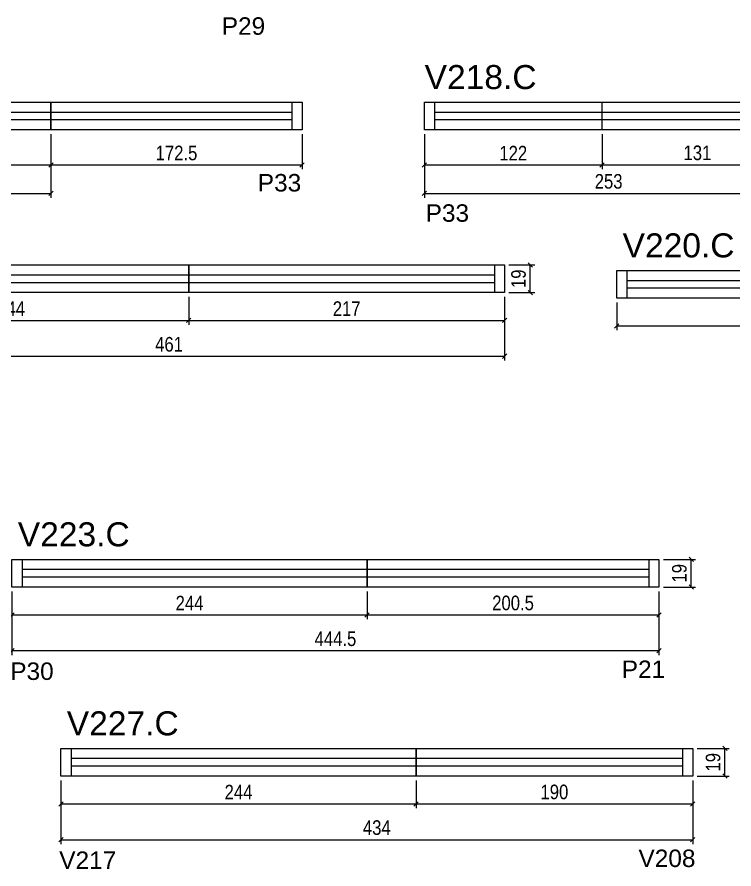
# Model space of a CAD drawing. Extents: x 1668 to 3027, y 15159 to 17752.
# Drawn here: x 2145 to 2637, y 15850 to 16435 of the extents above; entities that cross this region are included whole.
import ezdxf

# ---------------------------------------------------------------- set-up
doc = ezdxf.new("R2010")
doc.units = 0
for name, color, linetype in [('5', 5, 'Continuous'), ('COTA', 241, 'Continuous'), ('NOMENCLATURA', 7, 'Continuous'), ('Painéis', 200, 'Continuous'), ('SARR_2.2x7', 40, 'Continuous')]:
    doc.layers.add(name, color=color, linetype=linetype)
doc.styles.add('COTA TECNICA', font='techl___.ttf', dxfattribs={"height": 10})
doc.styles.add('COTA TECNICA-50', font='techl___.ttf', dxfattribs={"height": 10})
doc.styles.get("Standard").update_dxf_attribs({"font": 'arial.ttf'})
doc.dimstyles.new('COTA PAINEL-50', dxfattribs={"dimtxt": 10, "dimasz": 3, "dimexe": 3, "dimexo": 3, "dimgap": 3, "dimtad": 1, "dimdec": 1, "dimzin": 12, "dimdsep": 46, "dimtxsty": 'COTA TECNICA-50', "dimblk1": 'OBLIQUE', "dimblk2": 'OBLIQUE', "dimsah": 1, "dimcen": 0.9, "dimclrd": 4, "dimclre": 4, "dimclrt": 240, "dimadec": 1, "dimazin": 3, "dimtfac": 1, "dimtdec": 1, "dimtmove": 0, "dimatfit": 3, "dimfxl": 1, "dimtolj": 1, "dimtzin": 12, "dimarcsym": 0})
doc.dimstyles.new('PAINEL', dxfattribs={"dimtxt": 10, "dimasz": 3, "dimexe": 3, "dimexo": 3, "dimgap": 3, "dimtad": 1, "dimdec": 1, "dimzin": 12, "dimdsep": 46, "dimtxsty": 'COTA TECNICA', "dimblk1": 'OBLIQUE', "dimblk2": 'OBLIQUE', "dimsah": 1, "dimcen": 0.9, "dimclrd": 4, "dimclre": 4, "dimclrt": 240, "dimadec": 1, "dimazin": 3, "dimtfac": 1, "dimtdec": 1, "dimtmove": 0, "dimatfit": 3, "dimfxl": 1, "dimtolj": 1, "dimtzin": 12, "dimarcsym": 0})

# ---------------------------------------------------------------- blocks, each defined once
blk = doc.blocks.new('_Oblique')
at = {"color": 0, "linetype": 'ByBlock', "lineweight": -2}
blk.add_line((-0.5, -0.5), (0.5, 0.5), dxfattribs=at)
blk = doc.blocks.new('*D154')
at = {"layer": 'COTA', "color": 4, "linetype": 'ByBlock', "lineweight": -2, "transparency": 16777216}
for p, q in [((2168.16, 16354.37), (2168.16, 16330.32)), ((2340.66, 16354.37), (2340.66, 16330.32)), ((2168.16, 16333.32), (2340.66, 16333.32))]:
    blk.add_line(p, q, dxfattribs=at)
at = {"layer": 'Defpoints', "color": 0, "linetype": 'ByBlock', "transparency": 16777216}
for p in [(2168.16, 16357.37), (2340.66, 16357.37), (2340.66, 16333.32)]:
    blk.add_point(p, dxfattribs=at)
at = {"layer": 'COTA', "color": 4, "linetype": 'ByBlock', "lineweight": -2, "transparency": 16777216, "xscale": 3, "yscale": 3, "zscale": 3, "rotation": 180}
blk.add_blockref('_Oblique', (2168.16, 16333.32), dxfattribs=at)
at = {"layer": 'COTA', "color": 4, "linetype": 'ByBlock', "lineweight": -2, "transparency": 16777216, "xscale": 3, "yscale": 3, "zscale": 3}
blk.add_blockref('_Oblique', (2340.66, 16333.32), dxfattribs=at)
at = {"layer": 'COTA', "color": 240, "linetype": 'ByBlock', "transparency": 16777216, "insert": (2254.41, 16341.43), "char_height": 10, "attachment_point": 5, "style": 'COTA TECNICA-50'}
blk.add_mtext('\\A1;172.5', dxfattribs=at)
blk = doc.blocks.new('*D155')
at = {"layer": 'COTA', "color": 4, "lineweight": -2, "transparency": 16777216}
for p, q in [((1924.16, 16354.37), (1924.16, 16310.74)), ((2168.16, 16354.37), (2168.16, 16310.74)), ((1924.16, 16313.74), (2168.16, 16313.74))]:
    blk.add_line(p, q, dxfattribs=at)
at = {"layer": 'Defpoints', "color": 0, "transparency": 16777216}
for p in [(1924.16, 16357.37), (2168.16, 16357.37), (2168.16, 16313.74)]:
    blk.add_point(p, dxfattribs=at)
at = {"layer": 'COTA', "color": 4, "lineweight": -2, "transparency": 16777216, "xscale": 3, "yscale": 3, "zscale": 3, "rotation": 180}
blk.add_blockref('_Oblique', (1924.16, 16313.74), dxfattribs=at)
at = {"layer": 'COTA', "color": 4, "lineweight": -2, "transparency": 16777216, "xscale": 3, "yscale": 3, "zscale": 3}
blk.add_blockref('_Oblique', (2168.16, 16313.74), dxfattribs=at)
at = {"layer": 'COTA', "color": 240, "transparency": 16777216, "insert": (2046.16, 16321.8), "char_height": 10, "attachment_point": 5, "style": 'COTA TECNICA'}
blk.add_mtext('\\A1;2X', dxfattribs=at)
blk = doc.blocks.new('*D156')
at = {"layer": 'COTA', "color": 4, "linetype": 'ByBlock', "lineweight": -2, "transparency": 16777216}
for p, q in [((1924.16, 16354.37), (1924.16, 16330.32)), ((2168.16, 16354.37), (2168.16, 16330.32)), ((1924.16, 16333.32), (2168.16, 16333.32))]:
    blk.add_line(p, q, dxfattribs=at)
at = {"layer": 'Defpoints', "color": 0, "linetype": 'ByBlock', "transparency": 16777216}
for p in [(1924.16, 16357.37), (2168.16, 16357.37), (2168.16, 16333.32)]:
    blk.add_point(p, dxfattribs=at)
at = {"layer": 'COTA', "color": 4, "linetype": 'ByBlock', "lineweight": -2, "transparency": 16777216, "xscale": 3, "yscale": 3, "zscale": 3, "rotation": 180}
blk.add_blockref('_Oblique', (1924.16, 16333.32), dxfattribs=at)
at = {"layer": 'COTA', "color": 4, "linetype": 'ByBlock', "lineweight": -2, "transparency": 16777216, "xscale": 3, "yscale": 3, "zscale": 3}
blk.add_blockref('_Oblique', (2168.16, 16333.32), dxfattribs=at)
at = {"layer": 'COTA', "color": 240, "linetype": 'ByBlock', "transparency": 16777216, "insert": (2046.16, 16341.39), "char_height": 10, "attachment_point": 5, "style": 'COTA TECNICA-50'}
blk.add_mtext('\\A1;244', dxfattribs=at)
blk = doc.blocks.new('*D159')
at = {"layer": 'COTA', "color": 4, "lineweight": -2, "transparency": 16777216}
for p, q in [((2424.74, 16354.37), (2424.74, 16310.74)), ((2677.74, 16354.37), (2677.74, 16310.74)), ((2424.74, 16313.74), (2677.74, 16313.74))]:
    blk.add_line(p, q, dxfattribs=at)
at = {"layer": 'Defpoints', "color": 0, "transparency": 16777216}
for p in [(2424.74, 16357.37), (2677.74, 16357.37), (2677.74, 16313.74)]:
    blk.add_point(p, dxfattribs=at)
at = {"layer": 'COTA', "color": 4, "lineweight": -2, "transparency": 16777216, "xscale": 3, "yscale": 3, "zscale": 3, "rotation": 180}
blk.add_blockref('_Oblique', (2424.74, 16313.74), dxfattribs=at)
at = {"layer": 'COTA', "color": 4, "lineweight": -2, "transparency": 16777216, "xscale": 3, "yscale": 3, "zscale": 3}
blk.add_blockref('_Oblique', (2677.74, 16313.74), dxfattribs=at)
at = {"layer": 'COTA', "color": 240, "transparency": 16777216, "insert": (2551.24, 16321.96), "char_height": 10, "attachment_point": 5, "style": 'COTA TECNICA'}
blk.add_mtext('\\A1;253', dxfattribs=at)
blk = doc.blocks.new('*D157')
at = {"layer": 'COTA', "color": 4, "lineweight": -2, "transparency": 16777216}
for p, q in [((2424.74, 16354.37), (2424.74, 16330.32)), ((2546.74, 16354.37), (2546.74, 16330.32)), ((2424.74, 16333.32), (2546.74, 16333.32))]:
    blk.add_line(p, q, dxfattribs=at)
at = {"layer": 'Defpoints', "color": 0, "transparency": 16777216}
for p in [(2424.74, 16357.37), (2546.74, 16357.37), (2546.74, 16333.32)]:
    blk.add_point(p, dxfattribs=at)
at = {"layer": 'COTA', "color": 4, "lineweight": -2, "transparency": 16777216, "xscale": 3, "yscale": 3, "zscale": 3, "rotation": 180}
blk.add_blockref('_Oblique', (2424.74, 16333.32), dxfattribs=at)
at = {"layer": 'COTA', "color": 4, "lineweight": -2, "transparency": 16777216, "xscale": 3, "yscale": 3, "zscale": 3}
blk.add_blockref('_Oblique', (2546.74, 16333.32), dxfattribs=at)
at = {"layer": 'COTA', "color": 240, "transparency": 16777216, "insert": (2485.74, 16341.38), "char_height": 10, "attachment_point": 5, "style": 'COTA TECNICA'}
blk.add_mtext('\\A1;122', dxfattribs=at)
blk = doc.blocks.new('*D158')
at = {"layer": 'COTA', "color": 4, "lineweight": -2, "transparency": 16777216}
for p, q in [((2546.74, 16354.37), (2546.74, 16330.32)), ((2677.74, 16354.37), (2677.74, 16330.32)), ((2546.74, 16333.32), (2677.74, 16333.32))]:
    blk.add_line(p, q, dxfattribs=at)
at = {"layer": 'Defpoints', "color": 0, "transparency": 16777216}
for p in [(2546.74, 16357.37), (2677.74, 16357.37), (2677.74, 16333.32)]:
    blk.add_point(p, dxfattribs=at)
at = {"layer": 'COTA', "color": 4, "lineweight": -2, "transparency": 16777216, "xscale": 3, "yscale": 3, "zscale": 3, "rotation": 180}
blk.add_blockref('_Oblique', (2546.74, 16333.32), dxfattribs=at)
at = {"layer": 'COTA', "color": 4, "lineweight": -2, "transparency": 16777216, "xscale": 3, "yscale": 3, "zscale": 3}
blk.add_blockref('_Oblique', (2677.74, 16333.32), dxfattribs=at)
at = {"layer": 'COTA', "color": 240, "transparency": 16777216, "insert": (2612.24, 16341.54), "char_height": 10, "attachment_point": 5, "style": 'COTA TECNICA'}
blk.add_mtext('\\A1;131', dxfattribs=at)
blk = doc.blocks.new('*D164')
at = {"layer": 'COTA', "color": 4, "linetype": 'ByBlock', "lineweight": -2, "transparency": 16777216}
for p, q in [((2018.8, 16242.64), (2018.8, 16223.59)), ((2262.8, 16242.64), (2262.8, 16223.59)), ((2018.8, 16226.59), (2262.8, 16226.59))]:
    blk.add_line(p, q, dxfattribs=at)
at = {"layer": 'Defpoints', "color": 0, "linetype": 'ByBlock', "transparency": 16777216}
for p in [(2018.8, 16245.64), (2262.8, 16245.64), (2262.8, 16226.59)]:
    blk.add_point(p, dxfattribs=at)
at = {"layer": 'COTA', "color": 4, "linetype": 'ByBlock', "lineweight": -2, "transparency": 16777216, "xscale": 3, "yscale": 3, "zscale": 3, "rotation": 180}
blk.add_blockref('_Oblique', (2018.8, 16226.59), dxfattribs=at)
at = {"layer": 'COTA', "color": 4, "linetype": 'ByBlock', "lineweight": -2, "transparency": 16777216, "xscale": 3, "yscale": 3, "zscale": 3}
blk.add_blockref('_Oblique', (2262.8, 16226.59), dxfattribs=at)
at = {"layer": 'COTA', "color": 240, "linetype": 'ByBlock', "transparency": 16777216, "insert": (2140.8, 16234.66), "char_height": 10, "attachment_point": 5, "style": 'COTA TECNICA-50'}
blk.add_mtext('\\A1;244', dxfattribs=at)
blk = doc.blocks.new('*D165')
at = {"layer": 'COTA', "color": 4, "linetype": 'ByBlock', "lineweight": -2, "transparency": 16777216}
for p, q in [((2262.8, 16242.64), (2262.8, 16223.59)), ((2479.8, 16242.64), (2479.8, 16223.59)), ((2262.8, 16226.59), (2479.8, 16226.59))]:
    blk.add_line(p, q, dxfattribs=at)
at = {"layer": 'Defpoints', "color": 0, "linetype": 'ByBlock', "transparency": 16777216}
for p in [(2262.8, 16245.64), (2479.8, 16245.64), (2479.8, 16226.59)]:
    blk.add_point(p, dxfattribs=at)
at = {"layer": 'COTA', "color": 4, "linetype": 'ByBlock', "lineweight": -2, "transparency": 16777216, "xscale": 3, "yscale": 3, "zscale": 3, "rotation": 180}
blk.add_blockref('_Oblique', (2262.8, 16226.59), dxfattribs=at)
at = {"layer": 'COTA', "color": 4, "linetype": 'ByBlock', "lineweight": -2, "transparency": 16777216, "xscale": 3, "yscale": 3, "zscale": 3}
blk.add_blockref('_Oblique', (2479.8, 16226.59), dxfattribs=at)
at = {"layer": 'COTA', "color": 240, "linetype": 'ByBlock', "transparency": 16777216, "insert": (2371.3, 16234.66), "char_height": 10, "attachment_point": 5, "style": 'COTA TECNICA-50'}
blk.add_mtext('\\A1;217', dxfattribs=at)
blk = doc.blocks.new('*D169')
at = {"layer": 'COTA', "color": 4, "lineweight": -2, "transparency": 16777216}
for p, q in [((2018.8, 16242.64), (2018.8, 16199.01)), ((2479.8, 16242.64), (2479.8, 16199.01)), ((2018.8, 16202.01), (2479.8, 16202.01))]:
    blk.add_line(p, q, dxfattribs=at)
at = {"layer": 'Defpoints', "color": 0, "transparency": 16777216}
for p in [(2018.8, 16245.64), (2479.8, 16245.64), (2479.8, 16202.01)]:
    blk.add_point(p, dxfattribs=at)
at = {"layer": 'COTA', "color": 4, "lineweight": -2, "transparency": 16777216, "xscale": 3, "yscale": 3, "zscale": 3, "rotation": 180}
blk.add_blockref('_Oblique', (2018.8, 16202.01), dxfattribs=at)
at = {"layer": 'COTA', "color": 4, "lineweight": -2, "transparency": 16777216, "xscale": 3, "yscale": 3, "zscale": 3}
blk.add_blockref('_Oblique', (2479.8, 16202.01), dxfattribs=at)
at = {"layer": 'COTA', "color": 240, "transparency": 16777216, "insert": (2249.3, 16210.11), "char_height": 10, "attachment_point": 5, "style": 'COTA TECNICA'}
blk.add_mtext('\\A1;461', dxfattribs=at)
blk = doc.blocks.new('*D170')
at = {"layer": 'Defpoints', "color": 0, "transparency": 16777216}
for p in [(2479.8, 16264.64), (2497.46, 16264.64), (2479.8, 16245.64)]:
    blk.add_point(p, dxfattribs=at)
at = {"layer": 'Painéis', "color": 4, "lineweight": -2, "transparency": 16777216}
for p, q in [((2482.8, 16264.64), (2500.46, 16264.64)), ((2497.46, 16245.64), (2497.46, 16264.64)), ((2482.8, 16245.64), (2500.46, 16245.64))]:
    blk.add_line(p, q, dxfattribs=at)
at = {"layer": 'Painéis', "color": 4, "lineweight": -2, "transparency": 16777216, "xscale": 3, "yscale": 3, "zscale": 3}
for p, rotation in [((2497.46, 16264.64), 90), ((2497.46, 16245.64), 270)]:
    blk.add_blockref('_Oblique', p, dxfattribs=dict(at, rotation=rotation))
at = {"layer": 'Painéis', "color": 240, "transparency": 16777216, "insert": (2489.38, 16255.14), "char_height": 10, "attachment_point": 5, "rotation": 90, "style": 'COTA TECNICA'}
blk.add_mtext('\\A1;19', dxfattribs=at)
blk = doc.blocks.new('*D171')
at = {"layer": 'COTA', "color": 4, "linetype": 'ByBlock', "lineweight": -2, "transparency": 16777216}
for p, q in [((2556.8, 16238.83), (2556.8, 16219.78)), ((2800.8, 16238.83), (2800.8, 16219.78)), ((2556.8, 16222.78), (2800.8, 16222.78))]:
    blk.add_line(p, q, dxfattribs=at)
at = {"layer": 'Defpoints', "color": 0, "linetype": 'ByBlock', "transparency": 16777216}
for p in [(2556.8, 16241.83), (2800.8, 16241.83), (2800.8, 16222.78)]:
    blk.add_point(p, dxfattribs=at)
at = {"layer": 'COTA', "color": 4, "linetype": 'ByBlock', "lineweight": -2, "transparency": 16777216, "xscale": 3, "yscale": 3, "zscale": 3, "rotation": 180}
blk.add_blockref('_Oblique', (2556.8, 16222.78), dxfattribs=at)
at = {"layer": 'COTA', "color": 4, "linetype": 'ByBlock', "lineweight": -2, "transparency": 16777216, "xscale": 3, "yscale": 3, "zscale": 3}
blk.add_blockref('_Oblique', (2800.8, 16222.78), dxfattribs=at)
at = {"layer": 'COTA', "color": 240, "linetype": 'ByBlock', "transparency": 16777216, "insert": (2678.8, 16230.86), "char_height": 10, "attachment_point": 5, "style": 'COTA TECNICA-50'}
blk.add_mtext('\\A1;244', dxfattribs=at)
blk = doc.blocks.new('*D181')
at = {"layer": 'COTA', "color": 4, "linetype": 'ByBlock', "lineweight": -2, "transparency": 16777216}
for p, q in [((2141.34, 16040.5), (2141.34, 16021.45)), ((2385.34, 16040.5), (2385.34, 16021.45)), ((2141.34, 16024.45), (2385.34, 16024.45))]:
    blk.add_line(p, q, dxfattribs=at)
at = {"layer": 'Defpoints', "color": 0, "linetype": 'ByBlock', "transparency": 16777216}
for p in [(2141.34, 16043.5), (2385.34, 16043.5), (2385.34, 16024.45)]:
    blk.add_point(p, dxfattribs=at)
at = {"layer": 'COTA', "color": 4, "linetype": 'ByBlock', "lineweight": -2, "transparency": 16777216, "xscale": 3, "yscale": 3, "zscale": 3, "rotation": 180}
blk.add_blockref('_Oblique', (2141.34, 16024.45), dxfattribs=at)
at = {"layer": 'COTA', "color": 4, "linetype": 'ByBlock', "lineweight": -2, "transparency": 16777216, "xscale": 3, "yscale": 3, "zscale": 3}
blk.add_blockref('_Oblique', (2385.34, 16024.45), dxfattribs=at)
at = {"layer": 'COTA', "color": 240, "linetype": 'ByBlock', "transparency": 16777216, "insert": (2263.34, 16032.52), "char_height": 10, "attachment_point": 5, "style": 'COTA TECNICA-50'}
blk.add_mtext('\\A1;244', dxfattribs=at)
blk = doc.blocks.new('*D182')
at = {"layer": 'COTA', "color": 4, "linetype": 'ByBlock', "lineweight": -2, "transparency": 16777216}
for p, q in [((2385.34, 16040.5), (2385.34, 16021.45)), ((2585.84, 16040.5), (2585.84, 16021.45)), ((2385.34, 16024.45), (2585.84, 16024.45))]:
    blk.add_line(p, q, dxfattribs=at)
at = {"layer": 'Defpoints', "color": 0, "linetype": 'ByBlock', "transparency": 16777216}
for p in [(2385.34, 16043.5), (2585.84, 16043.5), (2585.84, 16024.45)]:
    blk.add_point(p, dxfattribs=at)
at = {"layer": 'COTA', "color": 4, "linetype": 'ByBlock', "lineweight": -2, "transparency": 16777216, "xscale": 3, "yscale": 3, "zscale": 3, "rotation": 180}
blk.add_blockref('_Oblique', (2385.34, 16024.45), dxfattribs=at)
at = {"layer": 'COTA', "color": 4, "linetype": 'ByBlock', "lineweight": -2, "transparency": 16777216, "xscale": 3, "yscale": 3, "zscale": 3}
blk.add_blockref('_Oblique', (2585.84, 16024.45), dxfattribs=at)
at = {"layer": 'COTA', "color": 240, "linetype": 'ByBlock', "transparency": 16777216, "insert": (2485.59, 16032.56), "char_height": 10, "attachment_point": 5, "style": 'COTA TECNICA-50'}
blk.add_mtext('\\A1;200.5', dxfattribs=at)
blk = doc.blocks.new('*D183')
at = {"layer": 'COTA', "color": 4, "lineweight": -2, "transparency": 16777216}
for p, q in [((2141.34, 16040.5), (2141.34, 15996.87)), ((2585.84, 16040.5), (2585.84, 15996.87)), ((2141.34, 15999.87), (2585.84, 15999.87))]:
    blk.add_line(p, q, dxfattribs=at)
at = {"layer": 'Defpoints', "color": 0, "transparency": 16777216}
for p in [(2141.34, 16043.5), (2585.84, 16043.5), (2585.84, 15999.87)]:
    blk.add_point(p, dxfattribs=at)
at = {"layer": 'COTA', "color": 4, "lineweight": -2, "transparency": 16777216, "xscale": 3, "yscale": 3, "zscale": 3, "rotation": 180}
blk.add_blockref('_Oblique', (2141.34, 15999.87), dxfattribs=at)
at = {"layer": 'COTA', "color": 4, "lineweight": -2, "transparency": 16777216, "xscale": 3, "yscale": 3, "zscale": 3}
blk.add_blockref('_Oblique', (2585.84, 15999.87), dxfattribs=at)
at = {"layer": 'COTA', "color": 240, "transparency": 16777216, "insert": (2363.59, 16007.98), "char_height": 10, "attachment_point": 5, "style": 'COTA TECNICA'}
blk.add_mtext('\\A1;444.5', dxfattribs=at)
blk = doc.blocks.new('*D184')
at = {"layer": 'COTA', "color": 4, "lineweight": -2, "transparency": 16777216}
for p, q in [((2588.84, 16062.5), (2610.96, 16062.5)), ((2607.96, 16043.5), (2607.96, 16062.5)), ((2588.84, 16043.5), (2610.96, 16043.5))]:
    blk.add_line(p, q, dxfattribs=at)
at = {"layer": 'Defpoints', "color": 0, "transparency": 16777216}
for p in [(2585.84, 16062.5), (2607.96, 16062.5), (2585.84, 16043.5)]:
    blk.add_point(p, dxfattribs=at)
at = {"layer": 'COTA', "color": 4, "lineweight": -2, "transparency": 16777216, "xscale": 3, "yscale": 3, "zscale": 3}
for p, rotation in [((2607.96, 16062.5), 90), ((2607.96, 16043.5), 270)]:
    blk.add_blockref('_Oblique', p, dxfattribs=dict(at, rotation=rotation))
at = {"layer": 'COTA', "color": 240, "transparency": 16777216, "insert": (2599.87, 16053), "char_height": 10, "attachment_point": 5, "rotation": 90, "style": 'COTA TECNICA'}
blk.add_mtext('\\A1;19', dxfattribs=at)
blk = doc.blocks.new('*D200')
at = {"layer": 'COTA', "color": 4, "linetype": 'ByBlock', "lineweight": -2, "transparency": 16777216}
for p, q in [((2175, 15910.76), (2175, 15891.7)), ((2419, 15910.76), (2419, 15891.7)), ((2175, 15894.7), (2419, 15894.7))]:
    blk.add_line(p, q, dxfattribs=at)
at = {"layer": 'Defpoints', "color": 0, "linetype": 'ByBlock', "transparency": 16777216}
for p in [(2175, 15913.76), (2419, 15913.76), (2419, 15894.7)]:
    blk.add_point(p, dxfattribs=at)
at = {"layer": 'COTA', "color": 4, "linetype": 'ByBlock', "lineweight": -2, "transparency": 16777216, "xscale": 3, "yscale": 3, "zscale": 3, "rotation": 180}
blk.add_blockref('_Oblique', (2175, 15894.7), dxfattribs=at)
at = {"layer": 'COTA', "color": 4, "linetype": 'ByBlock', "lineweight": -2, "transparency": 16777216, "xscale": 3, "yscale": 3, "zscale": 3}
blk.add_blockref('_Oblique', (2419, 15894.7), dxfattribs=at)
at = {"layer": 'COTA', "color": 240, "linetype": 'ByBlock', "transparency": 16777216, "insert": (2297, 15902.78), "char_height": 10, "attachment_point": 5, "style": 'COTA TECNICA-50'}
blk.add_mtext('\\A1;244', dxfattribs=at)
blk = doc.blocks.new('*D201')
at = {"layer": 'COTA', "color": 4, "linetype": 'ByBlock', "lineweight": -2, "transparency": 16777216}
for p, q in [((2419, 15910.76), (2419, 15891.7)), ((2609, 15910.76), (2609, 15891.7)), ((2419, 15894.7), (2609, 15894.7))]:
    blk.add_line(p, q, dxfattribs=at)
at = {"layer": 'Defpoints', "color": 0, "linetype": 'ByBlock', "transparency": 16777216}
for p in [(2419, 15913.76), (2609, 15913.76), (2609, 15894.7)]:
    blk.add_point(p, dxfattribs=at)
at = {"layer": 'COTA', "color": 4, "linetype": 'ByBlock', "lineweight": -2, "transparency": 16777216, "xscale": 3, "yscale": 3, "zscale": 3, "rotation": 180}
blk.add_blockref('_Oblique', (2419, 15894.7), dxfattribs=at)
at = {"layer": 'COTA', "color": 4, "linetype": 'ByBlock', "lineweight": -2, "transparency": 16777216, "xscale": 3, "yscale": 3, "zscale": 3}
blk.add_blockref('_Oblique', (2609, 15894.7), dxfattribs=at)
at = {"layer": 'COTA', "color": 240, "linetype": 'ByBlock', "transparency": 16777216, "insert": (2514, 15902.83), "char_height": 10, "attachment_point": 5, "style": 'COTA TECNICA-50'}
blk.add_mtext('\\A1;190', dxfattribs=at)
blk = doc.blocks.new('*D202')
at = {"layer": 'COTA', "color": 4, "lineweight": -2, "transparency": 16777216}
for p, q in [((2175, 15910.76), (2175, 15867.12)), ((2609, 15910.76), (2609, 15867.12)), ((2175, 15870.12), (2609, 15870.12))]:
    blk.add_line(p, q, dxfattribs=at)
at = {"layer": 'Defpoints', "color": 0, "transparency": 16777216}
for p in [(2175, 15913.76), (2609, 15913.76), (2609, 15870.12)]:
    blk.add_point(p, dxfattribs=at)
at = {"layer": 'COTA', "color": 4, "lineweight": -2, "transparency": 16777216, "xscale": 3, "yscale": 3, "zscale": 3, "rotation": 180}
blk.add_blockref('_Oblique', (2175, 15870.12), dxfattribs=at)
at = {"layer": 'COTA', "color": 4, "lineweight": -2, "transparency": 16777216, "xscale": 3, "yscale": 3, "zscale": 3}
blk.add_blockref('_Oblique', (2609, 15870.12), dxfattribs=at)
at = {"layer": 'COTA', "color": 240, "transparency": 16777216, "insert": (2392, 15878.34), "char_height": 10, "attachment_point": 5, "style": 'COTA TECNICA'}
blk.add_mtext('\\A1;434 ', dxfattribs=at)
blk = doc.blocks.new('*D203')
at = {"layer": 'COTA', "color": 4, "lineweight": -2, "transparency": 16777216}
for p, q in [((2612, 15932.76), (2634.12, 15932.76)), ((2631.12, 15913.76), (2631.12, 15932.76)), ((2612, 15913.76), (2634.12, 15913.76))]:
    blk.add_line(p, q, dxfattribs=at)
at = {"layer": 'Defpoints', "color": 0, "transparency": 16777216}
for p in [(2609, 15932.76), (2631.12, 15932.76), (2609, 15913.76)]:
    blk.add_point(p, dxfattribs=at)
at = {"layer": 'COTA', "color": 4, "lineweight": -2, "transparency": 16777216, "xscale": 3, "yscale": 3, "zscale": 3}
for p, rotation in [((2631.12, 15932.76), 90), ((2631.12, 15913.76), 270)]:
    blk.add_blockref('_Oblique', p, dxfattribs=dict(at, rotation=rotation))
at = {"layer": 'COTA', "color": 240, "transparency": 16777216, "insert": (2623.03, 15923.26), "char_height": 10, "attachment_point": 5, "rotation": 90, "style": 'COTA TECNICA'}
blk.add_mtext('\\A1;19', dxfattribs=at)

msp = doc.modelspace()

# ---------------------------------------------------------------- linework, layer by layer
at = {"layer": 'Painéis'}
msp.add_line((2546.74, 16357.37), (2546.74, 16376.37), dxfattribs=at)
for points in [[(2168.16, 16357.37), (1924.16, 16357.37), (1924.16, 16376.37), (2168.16, 16376.37)], [(2168.16, 16376.37), (2340.66, 16376.37), (2340.66, 16357.37), (2168.16, 16357.37)], [(2424.74, 16376.37), (2677.74, 16376.37), (2677.74, 16357.37), (2424.74, 16357.37)], [(2262.8, 16245.64), (2018.8, 16245.64), (2018.8, 16264.64), (2262.8, 16264.64)], [(2262.8, 16264.64), (2479.8, 16264.64), (2479.8, 16245.64), (2262.8, 16245.64)], [(2800.8, 16241.83), (2556.8, 16241.83), (2556.8, 16260.83), (2800.8, 16260.83)], [(2385.34, 16043.5), (2141.34, 16043.5), (2141.34, 16062.5), (2385.34, 16062.5)], [(2385.34, 16062.5), (2585.84, 16062.5), (2585.84, 16043.5), (2385.34, 16043.5)], [(2419, 15913.76), (2175, 15913.76), (2175, 15932.76), (2419, 15932.76)], [(2419, 15932.76), (2609, 15932.76), (2609, 15913.76), (2419, 15913.76)]]:
    msp.add_lwpolyline(points, close=True, dxfattribs=at)
at = {"layer": 'SARR_2.2x7', "linetype": 'Continuous'}
for p, q in [((2333.66, 16376.37), (2333.66, 16357.37)), ((2431.74, 16376.37), (2431.74, 16357.37)), ((2168.16, 16369.37), (1924.16, 16369.37)), ((2333.66, 16369.37), (2168.16, 16369.37)), ((2670.74, 16369.37), (2431.74, 16369.37)), ((1924.16, 16364.37), (2168.16, 16364.37)), ((2168.16, 16364.37), (2333.66, 16364.37)), ((2431.74, 16364.37), (2670.74, 16364.37)), ((2472.8, 16264.64), (2472.8, 16245.64)), ((2262.8, 16257.64), (2025.8, 16257.64)), ((2472.8, 16257.64), (2262.8, 16257.64)), ((2563.8, 16260.83), (2563.8, 16241.83)), ((2025.8, 16252.64), (2262.8, 16252.64)), ((2262.8, 16252.64), (2472.8, 16252.64)), ((2800.8, 16253.83), (2563.8, 16253.83)), ((2563.8, 16248.83), (2800.8, 16248.83)), ((2148.34, 16062.5), (2148.34, 16043.5)), ((2578.84, 16062.5), (2578.84, 16043.5)), ((2385.34, 16055.5), (2148.34, 16055.5)), ((2578.84, 16055.5), (2385.34, 16055.5)), ((2148.34, 16050.5), (2385.34, 16050.5)), ((2385.34, 16050.5), (2578.84, 16050.5)), ((2182, 15932.76), (2182, 15913.76)), ((2602, 15932.76), (2602, 15913.76)), ((2419, 15925.76), (2182, 15925.76)), ((2602, 15925.76), (2419, 15925.76)), ((2182, 15920.76), (2419, 15920.76)), ((2419, 15920.76), (2602, 15920.76))]:
    msp.add_line(p, q, dxfattribs=at)

# ---------------------------------------------------------------- texts
at = {"layer": '5', "linetype": 'Continuous'}
for s, p in [('P29', (2285.52, 16422.63)), ('P33', (2310.26, 16315.06)), ('P33', (2425.55, 16294.27)), ('P30', (2140.23, 15979.77)), ('P21', (2560.28, 15981.09)), ('V217', (2173.88, 15850.02)), ('V208', (2571.75, 15851.34))]:
    msp.add_text(s, height=12, rotation=359.99996, dxfattribs=at).set_placement(p)
at = {"layer": 'NOMENCLATURA', "linetype": 'Continuous'}
for s, p in [('V218.C', (2424.86, 16385.35)), ('V220.C', (2560.85, 16269.81)), ('V223.C', (2145.4, 16071.48)), ('V227.C', (2179.05, 15941.73))]:
    msp.add_text(s, height=16.5, dxfattribs=at).set_placement(p)

# ---------------------------------------------------------------- dimensions: what is measured, and where the dimension line sits
at = {"layer": 'COTA'}
for base, p1, p2, text, picture, middle in [((2168.16, 16313.74), (1924.16, 16357.37), (2168.16, 16357.37), '2X', '*D155', (2046.16, 16321.8)), ((2609, 15870.12), (2175, 15913.76), (2609, 15913.76), '<> ', '*D202', (2392, 15878.34))]:
    dim = msp.add_linear_dim(base=base, p1=p1, p2=p2, text=text, dimstyle='PAINEL', dxfattribs=at)
    dim.commit()
    dim.dimension.update_dxf_attribs({"geometry": picture, "text_midpoint": middle})
at = {"layer": 'COTA', "color": 1, "linetype": 'ByBlock'}
for base, p1, p2, picture, middle in [((2168.16, 16333.32), (1924.16, 16357.37), (2168.16, 16357.37), '*D156', (2046.16, 16341.39)), ((2340.66, 16333.32), (2168.16, 16357.37), (2340.66, 16357.37), '*D154', (2254.41, 16341.43)), ((2262.8, 16226.59), (2018.8, 16245.64), (2262.8, 16245.64), '*D164', (2140.8, 16234.66)), ((2479.8, 16226.59), (2262.8, 16245.64), (2479.8, 16245.64), '*D165', (2371.3, 16234.66)), ((2800.8, 16222.78), (2556.8, 16241.83), (2800.8, 16241.83), '*D171', (2678.8, 16230.86)), ((2385.34, 16024.45), (2141.34, 16043.5), (2385.34, 16043.5), '*D181', (2263.34, 16032.52)), ((2585.84, 16024.45), (2385.34, 16043.5), (2585.84, 16043.5), '*D182', (2485.59, 16032.56)), ((2419, 15894.7), (2175, 15913.76), (2419, 15913.76), '*D200', (2297, 15902.78)), ((2609, 15894.7), (2419, 15913.76), (2609, 15913.76), '*D201', (2514, 15902.83))]:
    dim = msp.add_linear_dim(base=base, p1=p1, p2=p2, dimstyle='COTA PAINEL-50', override={"dimarcsym": 1}, dxfattribs=at)
    dim.commit()
    dim.dimension.update_dxf_attribs({"geometry": picture, "text_midpoint": middle})
at = {"layer": 'COTA'}
for base, p1, p2, picture, middle in [((2677.74, 16313.74), (2424.74, 16357.37), (2677.74, 16357.37), '*D159', (2551.24, 16321.96)), ((2546.74, 16333.32), (2424.74, 16357.37), (2546.74, 16357.37), '*D157', (2485.74, 16341.38)), ((2677.74, 16333.32), (2546.74, 16357.37), (2677.74, 16357.37), '*D158', (2612.24, 16341.54)), ((2479.8, 16202.01), (2018.8, 16245.64), (2479.8, 16245.64), '*D169', (2249.3, 16210.11)), ((2585.84, 15999.87), (2141.34, 16043.5), (2585.84, 16043.5), '*D183', (2363.59, 16007.98))]:
    dim = msp.add_linear_dim(base=base, p1=p1, p2=p2, dimstyle='PAINEL', dxfattribs=at)
    dim.commit()
    dim.dimension.update_dxf_attribs({"geometry": picture, "text_midpoint": middle})
for base, p1, p2, picture, middle in [((2607.96, 16062.5), (2585.84, 16043.5), (2585.84, 16062.5), '*D184', (2599.87, 16053)), ((2631.12, 15932.76), (2609, 15913.76), (2609, 15932.76), '*D203', (2623.03, 15923.26))]:
    dim = msp.add_linear_dim(base=base, p1=p1, p2=p2, angle=90, dimstyle='PAINEL', dxfattribs=at)
    dim.commit()
    dim.dimension.update_dxf_attribs({"geometry": picture, "text_midpoint": middle})
at = {"layer": 'Painéis'}
dim = msp.add_linear_dim(base=(2497.46, 16264.64), p1=(2479.8, 16245.64), p2=(2479.8, 16264.64), angle=90, dimstyle='PAINEL', dxfattribs=at)
dim.commit()
dim.dimension.update_dxf_attribs({"geometry": '*D170', "text_midpoint": (2489.38, 16255.14)})

doc.saveas('drawing.dxf')
